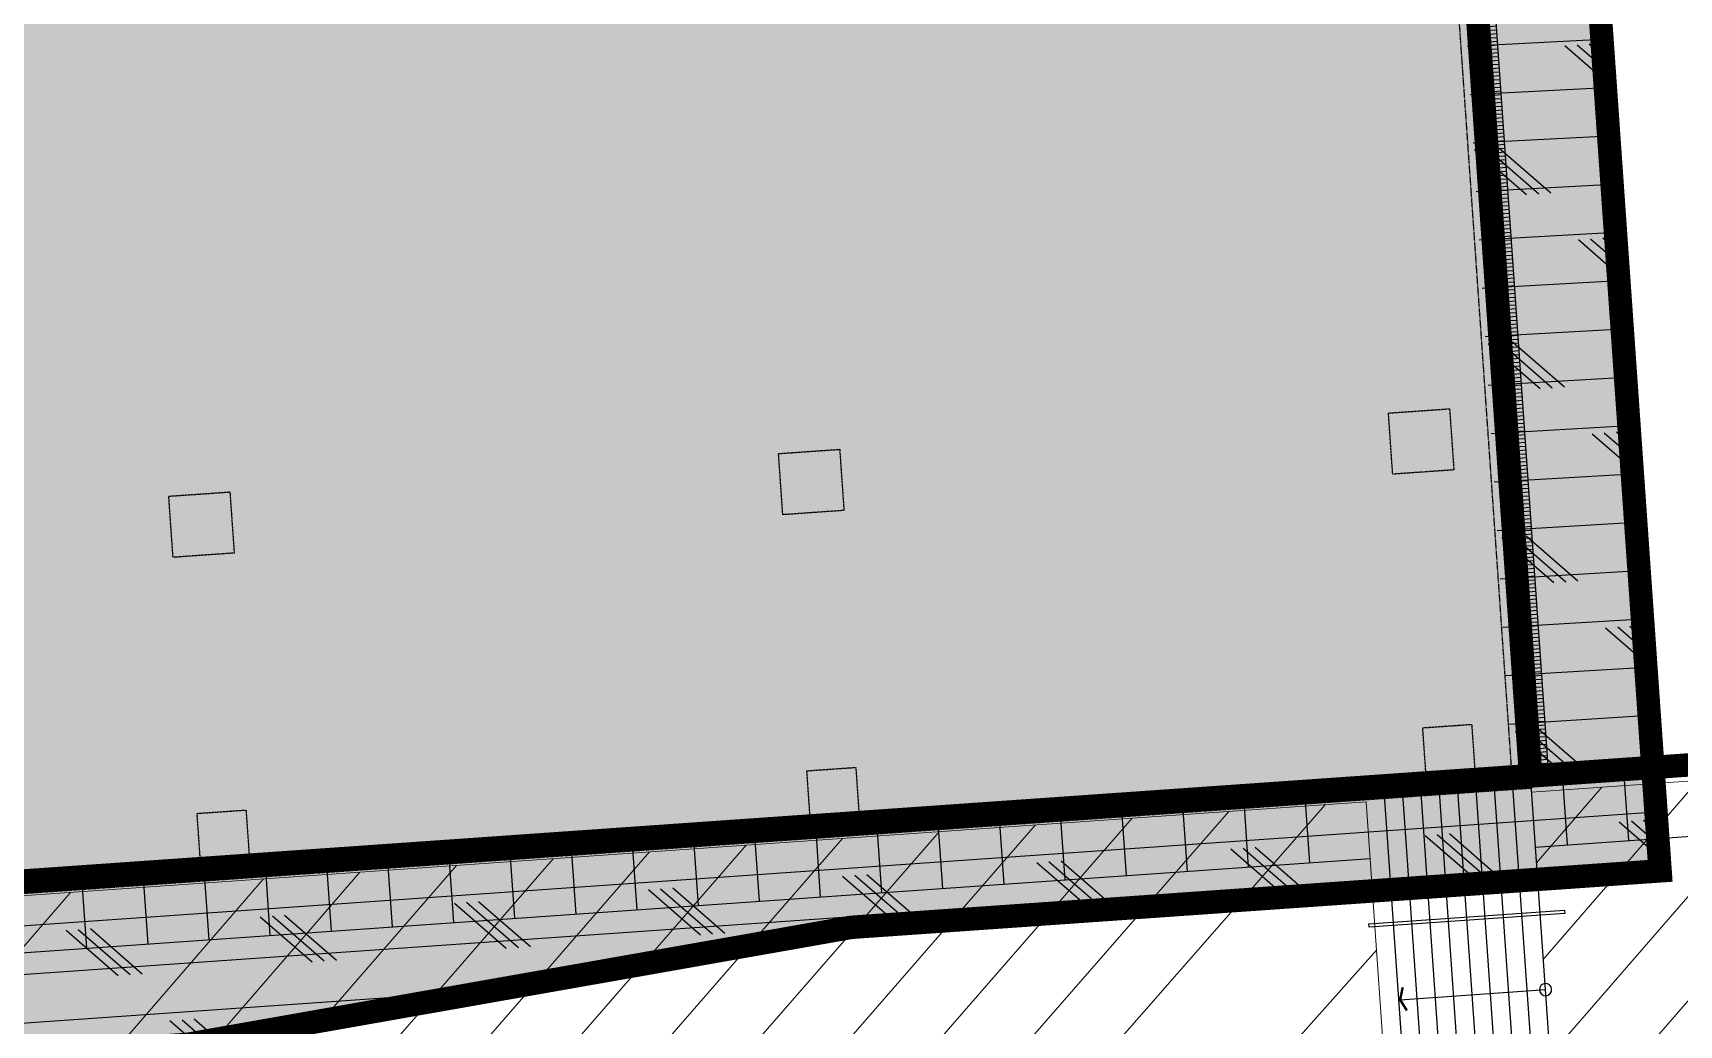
# Model space of a CAD drawing. Header units: millimetres. Extents: x 306 to 836129804, y -168137 to 818603917.
# Drawn here: x 834518468 to 834545324, y 818101972 to 818118167 of the extents above; entities that cross this region are included whole.
import ezdxf

# ---------------------------------------------------------------- set-up
doc = ezdxf.new("R2010")
doc.units = ezdxf.units.MM
doc.header["$LTSCALE"] = 3
for name, pattern in [('3A35X-MAGP-P-SB$0$3A35X-MAGP-P-SB$0$HIDDEN', [0.375, 0.25, -0.125]), ('ACAD_ISO03W100', [30, 12, -18]), ('B0701', [2.34375, 1.5625, -0.78125]), ('Dash 1_100', [2.25, 1.25, -1]), ('DASHED', [0.75, 0.5, -0.25]), ('DIVIDE', [1.25, 0.5, -0.25, 0, -0.25, 0, -0.25])]:
    doc.linetypes.add(name, pattern=pattern)
for name, color, linetype in [('_ANCILIARY', 40, 'Continuous'), ('_ANCILIARY HATCH', 1, 'Continuous'), ('_base', 251, 'Continuous'), ('_DEV LINE', 96, 'DIVIDE'), ('_P34', 251, 'Continuous'), ('_PARCEL BOUNDARY', 10, 'DASHED'), ('_SUBLEASE', 241, 'Continuous'), ('_SUBLEASE LINE', 10, 'DIVIDE'), ('LWK-GA_HANDRAIL', 251, 'Continuous'), ('LWK-STEPS', 251, 'Continuous'), ('LWK-STEPS ARROW', 251, 'Continuous')]:
    doc.layers.add(name, color=color, linetype=linetype)
doc.layers.add('Eva-New', color=1, linetype='ACAD_ISO03W100', lineweight=18)
doc.layers.add('Hatch (HOR not under LTC submission)', color=252, linetype='Continuous', lineweight=35)

# ---------------------------------------------------------------- blocks, each defined once
blk = doc.blocks.new('3A35X-MAGP-P-00-0$0$02_UNS-dotopen')
at = {"layer": 'LWK-STEPS ARROW', "lineweight": -2}
blk.add_lwpolyline([(-0.5, 6.123233995736766e-17, 1), (0.5, 0, 1)], format="xyb", close=True, dxfattribs=at)
blk = doc.blocks.new('3A35X-MAGP-P-LD-00-0')
at = {"layer": '_base', "ltscale": 0.5}
for p, q in [((834542911.2470396, 818105876.258711, 4.414931471723336e-06), (834621360.665118, 818111358.9750159, 1.530188952209542e-05)), ((834542981.3279028, 818104878.7173313, 4.414979045157923e-06), (834620432.1166862, 818110291.6408799, 1.516335053225459e-05)), ((834544501.7309114, 818104984.987083, 4.625975793112031e-06), (834544431.5991577, 818105983.2528416, 4.625928185101039e-06)), ((834500324.1508918, 818102899.9081892, -1.495168827366454e-06), (834540218.7522973, 818105688.0841496, 4.041275706925807e-06)), ((834543504.1896632, 818104914.9062289, 4.487536709914925e-06), (834543434.0579095, 818105913.1719875, 4.487489101903933e-06)), ((834536306.6332805, 818104412.2325819, 3.488686382522976e-06), (834536236.5015268, 818105410.4983405, 3.488638774511983e-06)), ((834537304.1999859, 818104481.9510753, 3.627125483027323e-06), (834537234.0682322, 818105480.216834, 3.62707787501633e-06)), ((834538301.7666912, 818104551.6695688, 3.765564583531669e-06), (834538231.6349375, 818105549.9353274, 3.765516975520676e-06)), ((834539299.3333966, 818104621.3880621, 3.904003684036015e-06), (834539229.2016429, 818105619.6538208, 3.903956076025023e-06)), ((834532316.366459, 818104133.3586082, 2.93492998050559e-06), (834532246.2347053, 818105131.6243669, 2.934882372494597e-06)), ((834533313.9331644, 818104203.0771016, 3.073369081009937e-06), (834533243.8014107, 818105201.3428602, 3.073321472998944e-06)), ((834534311.4998697, 818104272.795595, 3.211808181514283e-06), (834534241.368116, 818105271.0613537, 3.21176057350329e-06)), ((834535309.066575, 818104342.5140885, 3.35024728201863e-06), (834535238.9348214, 818105340.7798471, 3.350199674007637e-06)), ((834529323.6663429, 818103924.203128, 2.519612678992551e-06), (834529253.5345892, 818104922.4688866, 2.519565070981558e-06)), ((834530321.2330482, 818103993.9216213, 2.658051779496897e-06), (834530251.1012945, 818104992.18738, 2.658004171485904e-06)), ((834531318.7997535, 818104063.6401148, 2.796490880001244e-06), (834531248.6679999, 818105061.9058734, 2.796443271990251e-06)), ((834501396.2643665, 818101972.3974186, -1.356062389344114e-06), (834540288.5524701, 818104690.5231532, 4.041284327044314e-06)), ((834525333.3995214, 818103645.3291543, 1.965856276975165e-06), (834525263.2677677, 818104643.5949129, 1.965808668964172e-06)), ((834526330.9662267, 818103715.0476477, 2.104295377479512e-06), (834526260.834473, 818104713.3134063, 2.104247769468519e-06)), ((834527328.532932, 818103784.766141, 2.242734477983858e-06), (834527258.4011784, 818104783.0318997, 2.242686869972865e-06)), ((834528326.0996375, 818103854.4846345, 2.381173578488205e-06), (834528255.9678838, 818104852.7503932, 2.381125970477212e-06)), ((834521343.1326998, 818103366.4551805, 1.41209987495778e-06), (834521273.0009462, 818104364.7209392, 1.412052266946787e-06)), ((834522340.6994052, 818103436.173674, 1.550538975462126e-06), (834522270.5676515, 818104434.4394326, 1.550491367451133e-06)), ((834523338.2661105, 818103505.8921674, 1.688978075966473e-06), (834523268.1343569, 818104504.1579261, 1.68893046795548e-06)), ((834524335.832816, 818103575.6106608, 1.827417176470819e-06), (834524265.7010623, 818104573.8764194, 1.827369568459826e-06)), ((834519347.999289, 818103227.0181937, 1.135221673949087e-06), (834519277.8675354, 818104225.2839524, 1.135174065938094e-06)), ((834520345.5659945, 818103296.7366872, 1.273660774453434e-06), (834520275.4342408, 818104295.0024458, 1.273613166442441e-06))]:
    blk.add_line(p, q, dxfattribs=at)
at = {"layer": 'LWK-GA_HANDRAIL', "ltscale": 0.5, "elevation": -501.1793457344457}
blk.add_lwpolyline([(834543458.7347577, 818103796.0401815), (834540266.5920638, 818103571.9128838), (834540262.8255168, 818103625.5430496), (834543454.9670516, 818103849.6702659)], close=True, dxfattribs=at)
at = {"layer": 'LWK-STEPS', "ltscale": 0.5}
for p, q in [((834541922.2834255, 818098533.7149551, -2.075946576307608e-07), (834541404.1047397, 818105939.3534346, -2.076586513022338e-07)), ((834542221.5281482, 818098554.991935, -1.660629304900407e-07), (834541703.3744301, 818105960.2735865, -1.661269210528893e-07)), ((834542520.772871, 818098576.2689148, -1.245312032938095e-07), (834542002.6441205, 818105981.1937385, -1.245951908313003e-07)), ((834542820.017594, 818098597.5458949, -8.299947615308945e-08), (834542301.913811, 818106002.1138904, -8.306346052644464e-08)), ((834543119.2623168, 818098618.8228748, -4.146774892910265e-08), (834542601.1835015, 818106023.0340424, -4.153173027710011e-08)), ((834543418.5070398, 818098640.0998546), (834542900.4531919, 818106043.9541943)), ((834541024.5256814, 818098470.2209435, -3.321898420782787e-07), (834540506.2956684, 818105876.5929786, -3.32253842078023e-07)), ((834541323.7939795, 818098491.1609952, -2.906581119399565e-07), (834540805.5653588, 818105897.5131307, -2.907221117731673e-07)), ((834541623.0387025, 818098512.437975, -2.491263847992364e-07), (834541104.8350492, 818105918.4332826, -2.491903815238228e-07))]:
    blk.add_line(p, q, dxfattribs=at)
at = {"layer": 'LWK-STEPS ARROW', "ltscale": 0.5, "const_width": 40, "elevation": -0.0640781516431406}
blk.add_lwpolyline([(834540814.8889111, 818102589.2307687), (834540772.9810231, 818102386.1021801), (834540882.7226125, 818102210.1070722)], dxfattribs=at)
at = {"layer": 'LWK-STEPS ARROW', "ltscale": 0.5}
blk.add_lwpolyline([(834540772.9810227, 818102386.1021801), (834543144.9629761, 818102552.0717312)], dxfattribs=at)
at = {"layer": 'LWK-STEPS ARROW', "xscale": 199.9999999999996, "yscale": 199.9999999999996, "zscale": 199.9999999999996, "rotation": 273.9989084199175}
blk.add_blockref('3A35X-MAGP-P-00-0$0$02_UNS-dotopen', (834543144.962976, 818102552.071731, 0.3694461012603667), dxfattribs=at)
blk = doc.blocks.new('PB1')
at = {"layer": '_PARCEL BOUNDARY', "ltscale": 5, "const_width": 382.5, "flags": 128}
blk.add_lwpolyline([(834495714.0000008, 817487766.0994015), (834575555.0000008, 817493351.0992794), (834577227.0000008, 817469409.0994015), (834611000.0000008, 817471769.0992794)], dxfattribs=at)
blk = doc.blocks.new('3A35X-MAGP-P-ADR-L00-L1')
at = {"layer": '_P34'}
h = blk.add_hatch(dxfattribs=at)
h.set_pattern_fill('LINE', color=256, scale=500)
h.set_pattern_definition([(3.998908533083352, (834598804.0005424, 818065143.9996895), (-4.358591902761753, 62.34783618238227), [])])
h.paths.add_polyline_path([(834540681.4023482, 818142103.0381507), (834540481.8892596, 818142089.0908383), (834543013.3951478, 818105876.8139776), (834543212.9082353, 818105890.7612904)])
at = {"layer": '_P34', "ltscale": 0.5}
h = blk.add_hatch(dxfattribs=at)
h.set_pattern_fill('AR-B816C', color=256, scale=0.4999999999999998, angle=89.99999999999997)
h.set_pattern_definition([(93.99890853463734, (0, 0), (-108.4379694977669, 94.26731549800994), [198.4374999999994, -4.762499999999982]), (93.99890853463734, (2.334421882864262, -101.6847672010699), (-108.4379694977669, 94.26731549800994), [198.4374999999994, -4.762499999999982]), (183.9989085346374, (0, 0), (-94.26731549800994, -108.4379694977669), [-106.3625, 96.83749999999998]), (183.9989085346374, (0.3321247030980885, -4.750905117020011), (-94.26731549800994, -108.4379694977669), [-106.3625, 96.83749999999998])])
h.paths.add_polyline_path([(834498769.5809627, 818129515.9322397), (834498470.1034588, 818129495.00636), (834500330.3331107, 818102870.3878479), (834542914.1861829, 818105847.3264378), (834541523.4350517, 818125759.9796729), (834541224.3499646, 818125739.0665302), (834541236.9055783, 818125559.5049626), (834541356.4290973, 818125567.8624915), (834542722.055942, 818106014.519159), (834500497.3608749, 818103062.3190588), (834498662.2181834, 818129327.9914182), (834498781.9363924, 818129336.2090104)])
at = {"layer": '_P34', "ltscale": 2}
blk.add_line((834542907.411959, 818105959.0284095), (834541538.5397826, 818125540.1628557), dxfattribs=at)
at = {"layer": '_P34', "linetype": '3A35X-MAGP-P-SB$0$3A35X-MAGP-P-SB$0$HIDDEN', "ltscale": 20}
blk.add_lwpolyline([(834542595.0243094, 818106125.7467446), (834540103.7279495, 818141762.7003928), (834533505.0314192, 818141318.5783956), (834522900.5825984, 818143634.7387196), (834525545.8120232, 818155639.8826152, -0.0698494689097604), (834496005.7401897, 818169064.4646074), (834500608.6595712, 818103190.5778556)], format="xyb", close=True, dxfattribs=at)
at = {"layer": '_P34'}
for points in [[(834540681.4023482, 818142103.0381507), (834540481.8892596, 818142089.0908383), (834543013.3951478, 818105876.8139776), (834543212.9082353, 818105890.7612904)], [(834498769.5809627, 818129515.9322397), (834498470.1034588, 818129495.00636), (834500330.3331107, 818102870.3878479), (834542914.1861829, 818105847.3264378), (834541523.4350517, 818125759.9796729), (834541224.3499646, 818125739.0665302), (834541236.9055783, 818125559.5049626), (834541356.4290973, 818125567.8624915), (834542722.055942, 818106014.519159), (834500497.3608749, 818103062.3190588), (834498662.2181834, 818129327.9914182), (834498781.9363924, 818129336.2090104)]]:
    blk.add_lwpolyline(points, close=True, dxfattribs=at)
at = {"layer": '_P34', "linetype": 'B0701'}
for points in [[(834541650.354229, 818111035.0607209), (834540652.7812498, 818110965.3293828), (834540583.0510238, 818111962.8919559), (834541580.6240011, 818112032.6232964)], [(834531095.0965632, 818106123.7713767), (834531893.1496042, 818106179.5507458), (834531948.9289773, 818105381.4977068), (834531150.8759279, 818105325.7183359)], [(834521147.0384352, 818105428.3258219), (834521945.0914767, 818105484.105191), (834522000.8708507, 818104686.0521519), (834521202.8177999, 818104630.272781)]]:
    blk.add_lwpolyline(points, close=True, dxfattribs=at)
for points, elevation in [([(834531700.2219096, 818110373.6982015), (834530702.6489328, 818110303.9668585), (834530632.9187044, 818111301.5294336), (834531630.4916795, 818111371.2607731)], 0.003587962883259684), ([(834521752.4359363, 818109678.2717022), (834520754.8629595, 818109608.5403606), (834520685.1327325, 818110606.1029347), (834521682.7057067, 818110675.8342742)], 0.003587962883259684), ([(834541142.6312279, 818106825.8346659), (834541940.6842706, 818106881.6140397), (834541996.4636408, 818106083.5609967), (834541198.4105926, 818106027.7816275)], -0.003587962883259683)]:
    blk.add_lwpolyline(points, close=True, dxfattribs=dict(at, elevation=elevation))

msp = doc.modelspace()

# ---------------------------------------------------------------- hatches: boundary and pattern name
at = {"layer": '_ANCILIARY'}
h = msp.add_hatch(color=256, dxfattribs=at)
h.dxf.hatch_style = 1
edge = h.paths.add_edge_path()
edge.add_line((834542914.9929979, 818105847.3744769), (834540403.5646987, 818141782.8646219))
edge.add_line((834540403.5646987, 818141782.8646219), (834541139.3042858, 818141835.453347))
edge.add_line((834541139.3042858, 818141835.453347), (834543263.3236696, 818129534.6901776))
edge.add_line((834543263.3236696, 818129534.6901776), (834545013.3910961, 818104490.4836831))
edge.add_line((834545013.3910961, 818104490.4836831), (834531772.206491, 818103564.8224277))
edge.add_line((834531772.206491, 818103564.8224277), (834520997.037054, 818101658.7480603))
edge.add_line((834520997.037054, 818101658.7480603), (834495928.0096353, 818099906.2290766))
edge.add_line((834495928.0096353, 818099906.2290766), (834493671.507515, 818132184.5176688))
edge.add_line((834493671.507515, 818132184.5176688), (834495068.0044311, 818132283.5035447))
edge.add_line((834495068.0044311, 818132283.5035447), (834492304.7740227, 818171810.3215218))
edge.add_line((834492304.7740227, 818171810.3215218), (834494648.7875062, 818175122.687112))
edge.add_arc((834558589.1223625, 818267563.9851216), 112399.9999966109, 235.3289398714321, 253.5507733699743)
edge.add_line((834526761.3130568, 818159764.3999923), (834525838.8489622, 818155575.6218678))
edge.add_arc((834566053.1591091, 818281265.8907228), 131966.7928890802, 237.7659913467053, 252.2580475845591, ccw=False)
edge.add_line((834495664.9155209, 818169638.2526128), (834500326.9488298, 818102870.1982676))
edge.add_line((834500326.9488298, 818102870.1982676), (834542914.9929979, 818105847.3744769))
at = {"layer": '_ANCILIARY HATCH'}
h = msp.add_hatch(dxfattribs=at)
h.set_pattern_fill('CORK', color=256, scale=250, angle=3.998908350218276)
h.set_pattern_definition([(3.998908350218276, (0, 0), (-55.35411463791137, 791.8175196929233), []), (138.9989083502183, (423.5858171654173, -368.2317025275059), (-1472.92744632587, -1694.344000516116), [1122.5325, -1122.5325]), (138.9989083502183, (621.5401970886481, -354.3931738680281), (-1472.92744632587, -1694.344000516116), [1122.5325, -1122.5325]), (138.9989083502183, (819.494577011879, -340.5546452085503), (-1472.92744632587, -1694.344000516116), [1122.5325, -1122.5325])])
edge = h.paths.add_edge_path()
edge.add_line((834542594.6065328, 818106125.7209853), (834540394.5935465, 818141938.1305822))
edge.add_line((834540394.5935465, 818141938.1305822), (834541062.3589587, 818142015.9652631))
edge.add_line((834541062.3589587, 818142015.9652631), (834543262.744766, 818129534.3279674))
edge.add_line((834543262.744766, 818129534.3279674), (834545012.8121926, 818104490.121473))
edge.add_line((834545012.8121926, 818104490.121473), (834531771.6275874, 818103564.4602176))
edge.add_line((834531771.6275874, 818103564.4602176), (834520996.4581504, 818101658.3858502))
edge.add_line((834520996.4581504, 818101658.3858502), (834495927.4307318, 818099905.8668665))
edge.add_line((834495927.4307318, 818099905.8668665), (834493670.9286114, 818132184.1554587))
edge.add_line((834493670.9286114, 818132184.1554587), (834495067.4255276, 818132283.1413345))
edge.add_line((834495067.4255276, 818132283.1413345), (834492304.1951191, 818171809.9593116))
edge.add_line((834492304.1951191, 818171809.9593116), (834494648.2086027, 818175122.3249018))
edge.add_arc((834558588.5434589, 818267563.6229115), 112399.9999966109, 235.3289398714321, 253.5507733699743)
edge.add_line((834526760.7341533, 818159764.0377822), (834525862.8655366, 818155684.619004))
edge.add_arc((834562809.2399589, 818275296.1017796), 125187.6247666832, 237.5645200069952, 252.83478650469982, ccw=False)
edge.add_line((834495664.9154882, 818169638.2526338), (834500460.6598426, 818103180.2315282))
edge.add_line((834500460.6598426, 818103180.2315282), (834542594.6065328, 818106125.7209853))
at = {"layer": '_SUBLEASE'}
h = msp.add_hatch(color=256, dxfattribs=at)
h.dxf.hatch_style = 1
edge = h.paths.add_edge_path()
edge.add_line((834533466.2434704, 818142591.6245013), (834532539.0389137, 818142522.3634048))
edge.add_line((834532539.0389137, 818142522.3634048), (834524016.9095331, 818144392.6545646))
edge.add_line((834524016.9095331, 818144392.6545646), (834526477.4413602, 818155552.0106949))
edge.add_arc((834561607.4621295, 818273142.2543305), 122725.6442539199, 237.498509193231, 253.36651337948348, ccw=False)
edge.add_line((834495664.3283933, 818169638.2115563), (834498059.629108, 818135374.6661518))
edge.add_line((834498059.629108, 818135374.6661518), (834509832.829999, 818136197.6578271))
edge.add_line((834509832.829999, 818136197.6578271), (834510256.1364323, 818130142.4359742))
edge.add_line((834510256.1364323, 818130142.4359742), (834498484.4967592, 818129319.5435193))
edge.add_line((834498484.4967592, 818129319.5435193), (834500330.7606267, 818102881.1687778))
edge.add_line((834500330.7606267, 818102881.1687778), (834542911.6464279, 818105836.3978274))
edge.add_line((834542911.6464279, 818105836.3978274), (834541531.0700054, 818125580.4657168))
edge.add_line((834541531.0700054, 818125580.4657168), (834537355.7156346, 818125288.4745293))
edge.add_line((834537355.7156346, 818125288.4745293), (834537235.0698107, 818127014.2626346))
edge.add_line((834537235.0698107, 818127014.2626346), (834535100.2799001, 818126865.0244486))
edge.add_line((834535100.2799001, 818126865.0244486), (834534718.1185621, 818132331.6827248))
edge.add_line((834534718.1185621, 818132331.6827248), (834541030.3282124, 818132773.0503876))
edge.add_line((834541030.3282124, 818132773.0503876), (834540289.2766464, 818143100.0660441))
edge.add_line((834540289.2766464, 818143100.0660441), (834539308.920721, 818143028.0656632))
edge.add_line((834539308.920721, 818143028.0656632), (834533466.2434704, 818142591.6245013))
at = {"layer": 'Eva-New', "linetype": 'Continuous', "ltscale": 0.01}
h = msp.add_hatch(dxfattribs=at)
h.set_pattern_fill('ANSI31', color=8, scale=350, angle=4)
h.set_pattern_definition([(49, (0, 0), (-838.6710210225554, 729.0455959657013), [])])
edge = h.paths.add_edge_path()
edge.add_arc((834611513.5385946, 818068145.3264505), 14099.99999968531, 55.19002574308559, 154.5596091027724)
edge.add_line((834598780.7776825, 818074202.2893481), (834595240.3911003, 818066761.4558462))
edge.add_arc((834589822.417787, 818069339.3552195), 6000.000000233124, 273.9989064334658, 334.5546563119141, ccw=False)
edge.add_line((834590240.8423903, 818063353.9629304), (834585554.5350056, 818063026.3542768))
edge.add_arc((834584989.6617913, 818071106.6338656), 8099.999998867221, 264.220048196886, 273.9989064322582, ccw=False)
edge.add_line((834584173.925572, 818063047.8142), (834580415.7397891, 818063428.2282544))
edge.add_arc((834579106.5335116, 818050494.3201492), 12999.99999816069, 84.2200481985661, 93.99077919798958)
edge.add_line((834578201.7864021, 818063462.7985727), (834574221.9197499, 818063185.1428037))
edge.add_arc((834573731.4752913, 818070170.6889209), 7002.741628984699, 184.518270925359, 274.0160585979712, ccw=False)
edge.add_arc((834553791.0620614, 818068592.8452796), 13000.0000005708, 4.527501078735133, 25.16518805878682)
edge.add_line((834565557.174624, 818074120.828201), (834563375.7160238, 818078763.9842684))
edge.add_arc((834569692.9588658, 818081779.3520507), 6999.999999030279, 186.261998653722, 205.5162346975632, ccw=False)
edge.add_line((834562734.724241, 818081015.8267443), (834561851.4163579, 818093822.5155479))
edge.add_arc((834568795.7761757, 818094576.8707228), 6985.211880096444, 103.79340942041148, 186.1996435070692, ccw=False)
edge.add_line((834567130.3497419, 818101360.6410463), (834607738.9713905, 818104323.6446342))
edge.add_arc((834606780.3295362, 818117304.0183489), 13015.72495013958, 274.223807264846, 392.8596289379157)
edge.add_arc((834623587.3262396, 818128173.8785237), 6999.999999836902, 183.9989136523716, 212.9539425140163, ccw=False)
edge.add_line((834616604.3686309, 818127685.7156067), (834614554.4666462, 818157541.1841724))
edge.add_line((834614554.4666462, 818157541.1841724), (834608569.0701823, 818157122.7809477))
edge.add_line((834608569.0701823, 818157122.7809477), (834610618.9763948, 818127267.2902491))
edge.add_arc((834623587.3262378, 818128173.8785231), 12999.99999806346, 183.9989136508734, 212.8579348742854)
edge.add_arc((834606785.1724918, 818117301.6086594), 7012.974383020965, -85.87050168941721, 32.994913872568816, ccw=False)
edge.add_line((834607290.1835088, 818110306.8410742), (834542916.4285616, 818105772.5570611))
edge.add_line((834542916.4285616, 818105772.5570611), (834543332.168679, 818099784.931535))
edge.add_line((834543332.168679, 818099784.931535), (834548339.9487058, 818100139.6961751))
edge.add_arc((834548849.6206386, 818093135.5706489), 7022.644791367745, 1.917894415990986, 94.16192873604791, ccw=False)
edge.add_line((834555868.3314306, 818093370.5997602), (834556822.6031799, 818079614.5109141))
edge.add_arc((834565030.3921052, 818080333.9384184), 8239.258156901009, 185.0092761133849, 211.2767633085009)
edge.add_line((834557988.549832, 818076056.3418531), (834560014.6381451, 818071842.7746612))
edge.add_arc((834553704.8687762, 818068780.019501), 7013.81912084653, -83.41200971856142, 25.89188562423311, ccw=False)
edge.add_line((834554509.5567249, 818061812.5137804), (834511331.2743995, 818058806.1397856))
edge.add_arc((834510845.0625758, 818065789.233517), 6999.999999933733, 141.8798806352492, 273.9829049167347, ccw=False)
edge.add_arc((834495100.3448526, 818078140.8887452), 13011.48484009153, 321.889271565979, 363.9966433354928)
edge.add_line((834508080.187521, 818079047.7636253), (834507303.147802, 818090245.0026575))
edge.add_arc((834514286.1054543, 818090733.1649512), 6999.999999943095, 94.21783473311712, 183.9989085377374, ccw=False)
edge.add_line((834513771.2650272, 818097714.206373), (834514324.2611847, 818097754.9889383))
edge.add_line((834514324.2611847, 818097754.9889383), (834515094.2032907, 818097812.2750338))
edge.add_arc((834515888.7804214, 818090839.1162039), 7018.283043878132, 4.391191596629085, 96.50069787772958, ccw=False)
edge.add_line((834522886.4615402, 818091376.4762715), (834523318.1003574, 818085091.4654405))
edge.add_line((834523318.1003574, 818085091.4654405), (834529307.3396509, 818085510.1591995))
edge.add_line((834529307.3396509, 818085510.1591995), (834528870.5492542, 818091758.2633296))
edge.add_arc((834535853.5069062, 818092246.4256233), 6999.999999586337, 93.99890853307471, 183.9989085379415, ccw=False)
edge.add_line((834535365.3446131, 818099229.3832753), (834540639.8020831, 818099596.5330453))
edge.add_line((834540639.8020831, 818099596.5330453), (834540220.7704337, 818105616.323317))
edge.add_line((834540220.7704337, 818105616.323317), (834513376.0995728, 818103738.6078113))
edge.add_arc((834514284.2614373, 818090770.3680685), 13000.00000003277, 94.00586599802176, 183.991117880833)
edge.add_line((834501315.7883602, 818089865.5443004), (834502093.999344, 818078618.6765761))
edge.add_arc((834495110.6965383, 818078135.4768907), 7000.000000828009, -66.13857842422561, 3.9581909098961887, ccw=False)
edge.add_arc((834495110.6965395, 818078135.4768903), 6999.999999981786, 273.99870041279297, 293.8614215680351, ccw=False)
edge.add_line((834495598.8334678, 818071152.5174648), (834484038.0252761, 818070344.3705096))
edge.add_arc((834484944.5652856, 818057376.0172908), 12999.99999985473, 3.998699986240524, 93.99870041178127, ccw=False)
edge.add_line((834497912.918511, 818058282.557204), (834498850.7850932, 818044866.0656179))
edge.add_arc((834505832.5325971, 818045382.0451274), 7000.788031506466, 153.5175844556254, 184.2267069343446, ccw=False)
edge.add_arc((834505831.7802428, 818045382.3021698), 7000.000000506094, 93.9907792036035, 153.5167215738451, ccw=False)
edge.add_line((834505344.6087215, 818052365.3290147), (834578107.7560652, 818057441.656797))
edge.add_arc((834579012.5031768, 818044473.1783768), 12999.99999509848, 84.22004763743712, 93.99077920788699, ccw=False)
edge.add_line((834580321.7095807, 818057407.0864662), (834583663.296837, 818057068.8416442))
edge.add_arc((834584972.5032473, 818070002.7497832), 13000.00004509936, 264.2200476312211, 273.9989064308502)
edge.add_line((834585879.0898904, 818057034.399779), (834609493.5669917, 818058685.2319609))
edge.add_arc((834609981.7373167, 818051702.1557314), 7000.118848462731, -19.364931974248975, 93.99890643048622, ccw=False)
edge.add_arc((834628850.3650681, 818045070.4409646), 13000.00000042529, 160.6350680240969, 183.9989064535735)
edge.add_line((834615882.0151088, 818044163.8543195), (834619634.348526, 817990488.2644923))
edge.add_arc((834610656.2600935, 817989860.627584), 8999.999999519287, -86.01194112060227, 3.998906454734822, ccw=False)
edge.add_line((834611282.1972058, 817980882.4204844), (834602812.2813497, 817980291.9201078))
edge.add_line((834602812.2813497, 817980291.9201078), (834603230.7061716, 817974306.527834))
edge.add_line((834603230.7061716, 817974306.527834), (834611717.6719617, 817974898.2168859))
edge.add_arc((834612343.6090722, 817965920.0097858), 8999.999999977357, 3.8734655887747067, 93.98805886777768, ccw=False)
edge.add_line((834621323.0501077, 817966527.9889727), (834621688.4984579, 817961112.7419763))
edge.add_line((834621688.4984579, 817961112.7419763), (834627673.3989117, 817961529.9934386))
edge.add_line((834627673.3989117, 817961529.9934386), (834621867.801321, 818044576.6440177))
edge.add_arc((834628850.6858916, 818045064.8011855), 6999.926738671702, 160.627157224399, 183.9989083996896, ccw=False)
edge.add_arc((834609980.9204334, 818051699.8431354), 13002.36888268257, 340.6271572335476, 454.0111039654658)
edge.add_line((834609071.4073162, 818064670.3628802), (834607456.5171404, 818064557.3573512))
edge.add_arc((834607170.3486158, 818068550.9500543), 4003.832551789663, 155.6211224779758, 274.0986331619272, ccw=False)
edge.add_line((834603523.5142193, 818070203.6066998), (834604195.8682836, 818071618.3222857))
edge.add_arc((834611513.5386757, 818068145.3264558), 8100.000000027051, 54.14039305783359, 154.6107958035704, ccw=False)
edge.add_arc((834623873.9558088, 818085245.9413723), 13000.02232763516, 234.1403928659832, 234.163197705768)
edge.add_line((834616262.7220054, 818074706.9802988), (834619562.6153525, 818079722.129262))

# ---------------------------------------------------------------- linework, layer by layer
at = {"layer": '_DEV LINE', "ltscale": 2, "const_width": 382.5242621480422, "elevation": -0.1231964928010711, "flags": 128}
msp.add_lwpolyline([(834543239.9022176, 818129876.8335295), (834541138.4669043, 818141835.3945178), (834540365.2525977, 818141781.108467), (834540315.8815013, 818142979.7765359), (834532446.654429, 818142368.2505978), (834523938.0944645, 818144240.7178652), (834526455.4153985, 818155679.5165504), (834525898.9104174, 818155848.7871629), (834526761.8026063, 818159764.3667833, -0.07961621365148659), (834494671.1390722, 818175107.5360774), (834492443.3530592, 818172005.4249313), (834495219.9643509, 818132334.2032136), (834493644.3411757, 818132182.5241673), (834494188.6697298, 818124440.8913666), (834487611.4157205, 818123980.4672339), (834488867.6147248, 818106175.2004242), (834495472.1385982, 818106635.8165089), (834495942.9027405, 818099928.7404665), (834520997.5266033, 818101658.7148513), (834531819.3732922, 818103568.0523198), (834545013.9068915, 818104490.0748827)], format="xyb", close=True, dxfattribs=at)
at = {"layer": '_SUBLEASE LINE', "ltscale": 2, "const_width": 382.4999999999999}
msp.add_lwpolyline([(834532431.0000286, 818142371.6956406), (834523952.5680918, 818144237.5326737), (834526455.4153985, 818155679.5165504, -0.0728791078213513), (834495663.2137359, 818169637.9980456), (834498059.0735524, 818135374.6273334), (834509832.8299993, 818136197.6578281), (834510256.1364326, 818130142.4359752), (834498463.5694829, 818129317.6388592), (834500299.0030825, 818103063.9559176), (834542902.7436413, 818106044.4358097), (834541542.2028096, 818125580.0389475), (834537355.715635, 818125288.4745302), (834537235.0698111, 818127014.2626357), (834535100.2799004, 818126865.0244496), (834534718.1185625, 818132331.6827258), (834541041.3207027, 818132772.0568794), (834540315.8815013, 818142979.7765359)], format="xyb", close=True, dxfattribs=at)
at = {"layer": 'Eva-New', "linetype": 'Continuous', "ltscale": 0.01}
for points in [[(834566750.4963388, 818069619.033968, 0.0902930852904071), (834565557.174624, 818074120.828201), (834563375.7160238, 818078763.9842684, -0.08421066899116683), (834562734.724241, 818081015.8267443), (834561851.4163579, 818093822.5155479, -0.3759063335981815), (834567130.3497419, 818101360.6410463), (834607738.9713905, 818104323.6446342, 0.5694408892860497), (834617713.5694864, 818124366.1256953, -0.1270166736978627), (834616604.3686309, 818127685.7156067), (834615738.7514476, 818140067.9918662), (834614554.4666462, 818157541.1841724), (834608569.0701823, 818157122.7809477), (834610618.9763948, 818127267.2902491, 0.1265910255600829), (834612667.0867367, 818121120.6261394, -0.5707682833884961), (834607290.1835088, 818110306.8410742), (834542916.4285616, 818105772.5570611), (834543332.168679, 818099784.931535), (834548339.9487058, 818100139.6961751, -0.4257320400972958), (834555868.3314306, 818093370.5997602), (834556822.6031799, 818079614.5109141, 0.1151180500714415), (834557988.549832, 818076056.3418531), (834560014.6381451, 818071842.7746612, -0.5167127172672248), (834554509.5567249, 818061812.5137804)], [(834505338.034463, 818070110.4186977, 0.1858236779344054), (834508080.187521, 818079047.7636253), (834507303.147802, 818090245.0026575, -0.4130948646805051), (834513771.2650272, 818097714.206373), (834514324.2611847, 818097754.9889383), (834515094.2032907, 818097812.2750338, -0.4250388334330308), (834522886.4615402, 818091376.4762715), (834523318.1003574, 818085091.4654405), (834529307.3396509, 818085510.1591995), (834528870.5492542, 818091758.2633296, -0.4142135623976262), (834535365.3446131, 818099229.3832753), (834540639.8020831, 818099596.5330453), (834540220.7704337, 818105616.323317), (834513376.0995728, 818103738.6078113, 0.4141381727299058), (834501315.7883602, 818089865.5443004), (834502093.999344, 818078618.6765761, -0.3157630624620659), (834497942.3779019, 818071733.7911232, -0.08688511828001423), (834495598.8334678, 818071152.5174648), (834484038.0252761, 818070344.3705096, -0.4142135645484388)]]:
    msp.add_lwpolyline(points, format="xyb", dxfattribs=at)
at = {"layer": 'Hatch (HOR not under LTC submission)', "linetype": 'Dash 1_100'}
msp.add_lwpolyline([(834542914.1861837, 818105847.3264366), (834540389.5913055, 818141782.7833186), (834541139.3042858, 818141835.453347), (834543263.813219, 818129534.6569685), (834545013.8806455, 818104490.450474), (834531772.6960404, 818103564.7892187), (834520997.5266033, 818101658.7148513), (834495928.4991847, 818099906.1958675), (834493671.9970644, 818132184.4844598), (834495068.4939805, 818132283.4703356), (834492305.2635721, 818171810.2883127), (834494649.2770556, 818175122.6539029, 0.07967570788730541), (834526761.8026062, 818159764.3667833), (834525899.0308055, 818155848.7519344, -0.07173819497987156), (834495664.9154884, 818169638.2526338), (834500332.4954299, 818102870.5367846)], format="xyb", close=True, dxfattribs=at)

# ---------------------------------------------------------------- block references
at = {"rotation": 0.001091446304688521}
msp.add_blockref('3A35X-MAGP-P-ADR-L00-L1', (15583.57958242297, -15898.08416011184), dxfattribs=at)
at = {"ltscale": 0.5}
msp.add_blockref('3A35X-MAGP-P-LD-00-0', (0, 0), dxfattribs=at)
msp.add_blockref('PB1', (-0.5600396394729614, 614971.3320208788))

doc.saveas('drawing.dxf')
